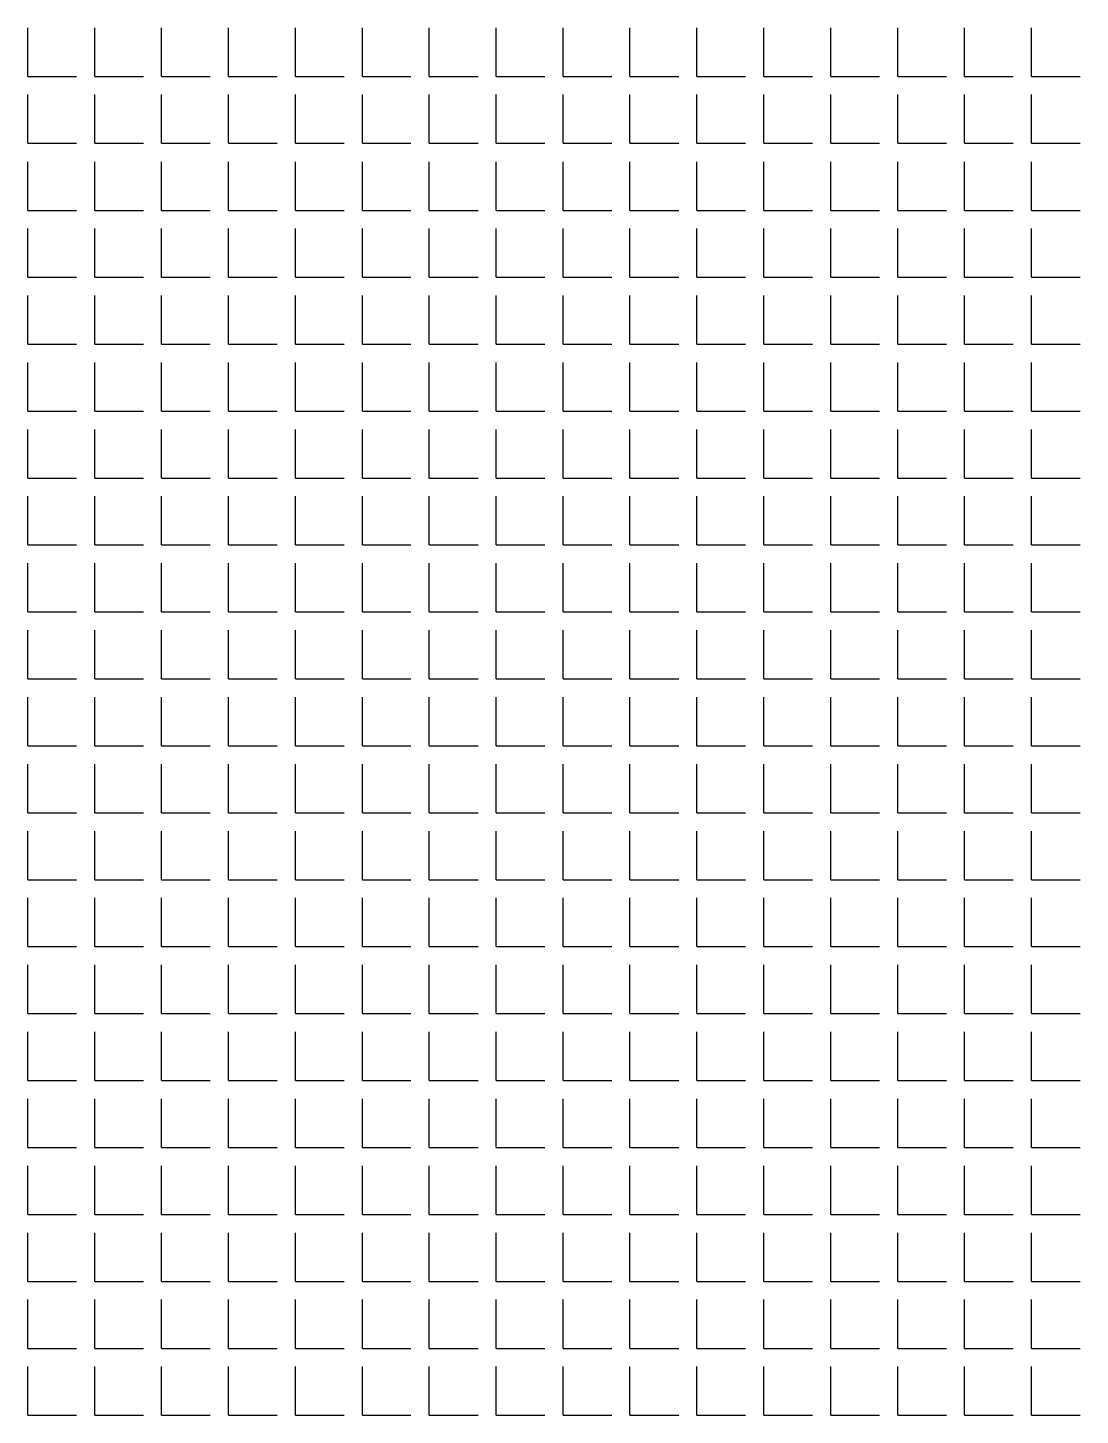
# Model space of a CAD drawing. Header units: millimetres. Extents: x -2063041 to -1932644, y 197605868 to 197643080.
# Drawn here: x -2047136.3 to -2047054.3, y 197626941 to 197627049 of the extents above; entities that cross this region are included whole.
import ezdxf

# ---------------------------------------------------------------- set-up
doc = ezdxf.new("R2010")
doc.units = ezdxf.units.MM
doc.layers.add('СКУД', color=7, linetype='Continuous')

msp = doc.modelspace()

# ---------------------------------------------------------------- linework, layer by layer
at = {"layer": 'СКУД', "color": 18, "true_color": 0x000000}
for p, q in [((-2047136.28, 197627045.24), (-2047136.28, 197627049.03)), ((-2047131.06, 197627045.24), (-2047131.06, 197627049.03)), ((-2047125.85, 197627045.24), (-2047125.85, 197627049.03)), ((-2047120.64, 197627045.24), (-2047120.64, 197627049.03)), ((-2047115.42, 197627045.24), (-2047115.42, 197627049.03)), ((-2047110.21, 197627045.24), (-2047110.21, 197627049.03)), ((-2047105, 197627045.24), (-2047105, 197627049.03)), ((-2047099.78, 197627045.24), (-2047099.78, 197627049.03)), ((-2047094.57, 197627045.24), (-2047094.57, 197627049.03)), ((-2047089.36, 197627045.24), (-2047089.36, 197627049.03)), ((-2047084.14, 197627045.24), (-2047084.14, 197627049.03)), ((-2047078.93, 197627045.24), (-2047078.93, 197627049.03)), ((-2047073.72, 197627045.24), (-2047073.72, 197627049.03)), ((-2047068.5, 197627045.24), (-2047068.5, 197627049.03)), ((-2047063.29, 197627045.24), (-2047063.29, 197627049.03)), ((-2047058.08, 197627045.24), (-2047058.08, 197627049.03)), ((-2047136.28, 197627045.24), (-2047132.48, 197627045.24)), ((-2047131.06, 197627045.24), (-2047127.27, 197627045.24)), ((-2047125.85, 197627045.24), (-2047122.06, 197627045.24)), ((-2047120.64, 197627045.24), (-2047116.84, 197627045.24)), ((-2047115.42, 197627045.24), (-2047111.63, 197627045.24)), ((-2047110.21, 197627045.24), (-2047106.42, 197627045.24)), ((-2047105, 197627045.24), (-2047101.2, 197627045.24)), ((-2047099.78, 197627045.24), (-2047095.99, 197627045.24)), ((-2047094.57, 197627045.24), (-2047090.78, 197627045.24)), ((-2047089.36, 197627045.24), (-2047085.56, 197627045.24)), ((-2047084.14, 197627045.24), (-2047080.35, 197627045.24)), ((-2047078.93, 197627045.24), (-2047075.14, 197627045.24)), ((-2047073.72, 197627045.24), (-2047069.92, 197627045.24)), ((-2047068.5, 197627045.24), (-2047064.71, 197627045.24)), ((-2047063.29, 197627045.24), (-2047059.5, 197627045.24)), ((-2047058.08, 197627045.24), (-2047054.28, 197627045.24)), ((-2047136.28, 197627040.03), (-2047136.28, 197627043.82)), ((-2047131.06, 197627040.03), (-2047131.06, 197627043.82)), ((-2047125.85, 197627040.03), (-2047125.85, 197627043.82)), ((-2047120.64, 197627040.03), (-2047120.64, 197627043.82)), ((-2047115.42, 197627040.03), (-2047115.42, 197627043.82)), ((-2047110.21, 197627040.03), (-2047110.21, 197627043.82)), ((-2047105, 197627040.03), (-2047105, 197627043.82)), ((-2047099.78, 197627040.03), (-2047099.78, 197627043.82)), ((-2047094.57, 197627040.03), (-2047094.57, 197627043.82)), ((-2047089.36, 197627040.03), (-2047089.36, 197627043.82)), ((-2047084.14, 197627040.03), (-2047084.14, 197627043.82)), ((-2047078.93, 197627040.03), (-2047078.93, 197627043.82)), ((-2047073.72, 197627040.03), (-2047073.72, 197627043.82)), ((-2047068.5, 197627040.03), (-2047068.5, 197627043.82)), ((-2047063.29, 197627040.03), (-2047063.29, 197627043.82)), ((-2047058.08, 197627040.03), (-2047058.08, 197627043.82)), ((-2047136.28, 197627040.03), (-2047132.48, 197627040.03)), ((-2047131.06, 197627040.03), (-2047127.27, 197627040.03)), ((-2047125.85, 197627040.03), (-2047122.06, 197627040.03)), ((-2047120.64, 197627040.03), (-2047116.84, 197627040.03)), ((-2047115.42, 197627040.03), (-2047111.63, 197627040.03)), ((-2047110.21, 197627040.03), (-2047106.42, 197627040.03)), ((-2047105, 197627040.03), (-2047101.2, 197627040.03)), ((-2047099.78, 197627040.03), (-2047095.99, 197627040.03)), ((-2047094.57, 197627040.03), (-2047090.78, 197627040.03)), ((-2047089.36, 197627040.03), (-2047085.56, 197627040.03)), ((-2047084.14, 197627040.03), (-2047080.35, 197627040.03)), ((-2047078.93, 197627040.03), (-2047075.14, 197627040.03)), ((-2047073.72, 197627040.03), (-2047069.92, 197627040.03)), ((-2047068.5, 197627040.03), (-2047064.71, 197627040.03)), ((-2047063.29, 197627040.03), (-2047059.5, 197627040.03)), ((-2047058.08, 197627040.03), (-2047054.28, 197627040.03)), ((-2047136.28, 197627034.81), (-2047136.28, 197627038.6)), ((-2047131.06, 197627034.81), (-2047131.06, 197627038.6)), ((-2047125.85, 197627034.81), (-2047125.85, 197627038.6)), ((-2047120.64, 197627034.81), (-2047120.64, 197627038.6)), ((-2047115.42, 197627034.81), (-2047115.42, 197627038.6)), ((-2047110.21, 197627034.81), (-2047110.21, 197627038.6)), ((-2047105, 197627034.81), (-2047105, 197627038.6)), ((-2047099.78, 197627034.81), (-2047099.78, 197627038.6)), ((-2047094.57, 197627034.81), (-2047094.57, 197627038.6)), ((-2047089.36, 197627034.81), (-2047089.36, 197627038.6)), ((-2047084.14, 197627034.81), (-2047084.14, 197627038.6)), ((-2047078.93, 197627034.81), (-2047078.93, 197627038.6)), ((-2047073.72, 197627034.81), (-2047073.72, 197627038.6)), ((-2047068.5, 197627034.81), (-2047068.5, 197627038.6)), ((-2047063.29, 197627034.81), (-2047063.29, 197627038.6)), ((-2047058.08, 197627034.81), (-2047058.08, 197627038.6)), ((-2047136.28, 197627034.81), (-2047132.48, 197627034.81)), ((-2047131.06, 197627034.81), (-2047127.27, 197627034.81)), ((-2047125.85, 197627034.81), (-2047122.06, 197627034.81)), ((-2047120.64, 197627034.81), (-2047116.84, 197627034.81)), ((-2047115.42, 197627034.81), (-2047111.63, 197627034.81)), ((-2047110.21, 197627034.81), (-2047106.42, 197627034.81)), ((-2047105, 197627034.81), (-2047101.2, 197627034.81)), ((-2047099.78, 197627034.81), (-2047095.99, 197627034.81)), ((-2047094.57, 197627034.81), (-2047090.78, 197627034.81)), ((-2047089.36, 197627034.81), (-2047085.56, 197627034.81)), ((-2047084.14, 197627034.81), (-2047080.35, 197627034.81)), ((-2047078.93, 197627034.81), (-2047075.14, 197627034.81)), ((-2047073.72, 197627034.81), (-2047069.92, 197627034.81)), ((-2047068.5, 197627034.81), (-2047064.71, 197627034.81)), ((-2047063.29, 197627034.81), (-2047059.5, 197627034.81)), ((-2047058.08, 197627034.81), (-2047054.28, 197627034.81)), ((-2047136.28, 197627029.6), (-2047136.28, 197627033.39)), ((-2047131.06, 197627029.6), (-2047131.06, 197627033.39)), ((-2047125.85, 197627029.6), (-2047125.85, 197627033.39)), ((-2047120.64, 197627029.6), (-2047120.64, 197627033.39)), ((-2047115.42, 197627029.6), (-2047115.42, 197627033.39)), ((-2047110.21, 197627029.6), (-2047110.21, 197627033.39)), ((-2047105, 197627029.6), (-2047105, 197627033.39)), ((-2047099.78, 197627029.6), (-2047099.78, 197627033.39)), ((-2047094.57, 197627029.6), (-2047094.57, 197627033.39)), ((-2047089.36, 197627029.6), (-2047089.36, 197627033.39)), ((-2047084.14, 197627029.6), (-2047084.14, 197627033.39)), ((-2047078.93, 197627029.6), (-2047078.93, 197627033.39)), ((-2047073.72, 197627029.6), (-2047073.72, 197627033.39)), ((-2047068.5, 197627029.6), (-2047068.5, 197627033.39)), ((-2047063.29, 197627029.6), (-2047063.29, 197627033.39)), ((-2047058.08, 197627029.6), (-2047058.08, 197627033.39)), ((-2047136.28, 197627029.6), (-2047132.48, 197627029.6)), ((-2047131.06, 197627029.6), (-2047127.27, 197627029.6)), ((-2047125.85, 197627029.6), (-2047122.06, 197627029.6)), ((-2047120.64, 197627029.6), (-2047116.84, 197627029.6)), ((-2047115.42, 197627029.6), (-2047111.63, 197627029.6)), ((-2047110.21, 197627029.6), (-2047106.42, 197627029.6)), ((-2047105, 197627029.6), (-2047101.2, 197627029.6)), ((-2047099.78, 197627029.6), (-2047095.99, 197627029.6)), ((-2047094.57, 197627029.6), (-2047090.78, 197627029.6)), ((-2047089.36, 197627029.6), (-2047085.56, 197627029.6)), ((-2047084.14, 197627029.6), (-2047080.35, 197627029.6)), ((-2047078.93, 197627029.6), (-2047075.14, 197627029.6)), ((-2047073.72, 197627029.6), (-2047069.92, 197627029.6)), ((-2047068.5, 197627029.6), (-2047064.71, 197627029.6)), ((-2047063.29, 197627029.6), (-2047059.5, 197627029.6)), ((-2047058.08, 197627029.6), (-2047054.28, 197627029.6)), ((-2047136.28, 197627024.39), (-2047136.28, 197627028.18)), ((-2047131.06, 197627024.39), (-2047131.06, 197627028.18)), ((-2047125.85, 197627024.39), (-2047125.85, 197627028.18)), ((-2047120.64, 197627024.39), (-2047120.64, 197627028.18)), ((-2047115.42, 197627024.39), (-2047115.42, 197627028.18)), ((-2047110.21, 197627024.39), (-2047110.21, 197627028.18)), ((-2047105, 197627024.39), (-2047105, 197627028.18)), ((-2047099.78, 197627024.39), (-2047099.78, 197627028.18)), ((-2047094.57, 197627024.39), (-2047094.57, 197627028.18)), ((-2047089.36, 197627024.39), (-2047089.36, 197627028.18)), ((-2047084.14, 197627024.39), (-2047084.14, 197627028.18)), ((-2047078.93, 197627024.39), (-2047078.93, 197627028.18)), ((-2047073.72, 197627024.39), (-2047073.72, 197627028.18)), ((-2047068.5, 197627024.39), (-2047068.5, 197627028.18)), ((-2047063.29, 197627024.39), (-2047063.29, 197627028.18)), ((-2047058.08, 197627024.39), (-2047058.08, 197627028.18)), ((-2047136.28, 197627024.39), (-2047132.48, 197627024.39)), ((-2047131.06, 197627024.39), (-2047127.27, 197627024.39)), ((-2047125.85, 197627024.39), (-2047122.06, 197627024.39)), ((-2047120.64, 197627024.39), (-2047116.84, 197627024.39)), ((-2047115.42, 197627024.39), (-2047111.63, 197627024.39)), ((-2047110.21, 197627024.39), (-2047106.42, 197627024.39)), ((-2047105, 197627024.39), (-2047101.2, 197627024.39)), ((-2047099.78, 197627024.39), (-2047095.99, 197627024.39)), ((-2047094.57, 197627024.39), (-2047090.78, 197627024.39)), ((-2047089.36, 197627024.39), (-2047085.56, 197627024.39)), ((-2047084.14, 197627024.39), (-2047080.35, 197627024.39)), ((-2047078.93, 197627024.39), (-2047075.14, 197627024.39)), ((-2047073.72, 197627024.39), (-2047069.92, 197627024.39)), ((-2047068.5, 197627024.39), (-2047064.71, 197627024.39)), ((-2047063.29, 197627024.39), (-2047059.5, 197627024.39)), ((-2047058.08, 197627024.39), (-2047054.28, 197627024.39)), ((-2047136.28, 197627019.17), (-2047136.28, 197627022.96)), ((-2047131.06, 197627019.17), (-2047131.06, 197627022.96)), ((-2047125.85, 197627019.17), (-2047125.85, 197627022.96)), ((-2047120.64, 197627019.17), (-2047120.64, 197627022.96)), ((-2047115.42, 197627019.17), (-2047115.42, 197627022.96)), ((-2047110.21, 197627019.17), (-2047110.21, 197627022.96)), ((-2047105, 197627019.17), (-2047105, 197627022.96)), ((-2047099.78, 197627019.17), (-2047099.78, 197627022.96)), ((-2047094.57, 197627019.17), (-2047094.57, 197627022.96)), ((-2047089.36, 197627019.17), (-2047089.36, 197627022.96)), ((-2047084.14, 197627019.17), (-2047084.14, 197627022.96)), ((-2047078.93, 197627019.17), (-2047078.93, 197627022.96)), ((-2047073.72, 197627019.17), (-2047073.72, 197627022.96)), ((-2047068.5, 197627019.17), (-2047068.5, 197627022.96)), ((-2047063.29, 197627019.17), (-2047063.29, 197627022.96)), ((-2047058.08, 197627019.17), (-2047058.08, 197627022.96)), ((-2047136.28, 197627019.17), (-2047132.48, 197627019.17)), ((-2047131.06, 197627019.17), (-2047127.27, 197627019.17)), ((-2047125.85, 197627019.17), (-2047122.06, 197627019.17)), ((-2047120.64, 197627019.17), (-2047116.84, 197627019.17)), ((-2047115.42, 197627019.17), (-2047111.63, 197627019.17)), ((-2047110.21, 197627019.17), (-2047106.42, 197627019.17)), ((-2047105, 197627019.17), (-2047101.2, 197627019.17)), ((-2047099.78, 197627019.17), (-2047095.99, 197627019.17)), ((-2047094.57, 197627019.17), (-2047090.78, 197627019.17)), ((-2047089.36, 197627019.17), (-2047085.56, 197627019.17)), ((-2047084.14, 197627019.17), (-2047080.35, 197627019.17)), ((-2047078.93, 197627019.17), (-2047075.14, 197627019.17)), ((-2047073.72, 197627019.17), (-2047069.92, 197627019.17)), ((-2047068.5, 197627019.17), (-2047064.71, 197627019.17)), ((-2047063.29, 197627019.17), (-2047059.5, 197627019.17)), ((-2047058.08, 197627019.17), (-2047054.28, 197627019.17)), ((-2047136.28, 197627013.96), (-2047136.28, 197627017.75)), ((-2047131.06, 197627013.96), (-2047131.06, 197627017.75)), ((-2047125.85, 197627013.96), (-2047125.85, 197627017.75)), ((-2047120.64, 197627013.96), (-2047120.64, 197627017.75)), ((-2047115.42, 197627013.96), (-2047115.42, 197627017.75)), ((-2047110.21, 197627013.96), (-2047110.21, 197627017.75)), ((-2047105, 197627013.96), (-2047105, 197627017.75)), ((-2047099.78, 197627013.96), (-2047099.78, 197627017.75)), ((-2047094.57, 197627013.96), (-2047094.57, 197627017.75)), ((-2047089.36, 197627013.96), (-2047089.36, 197627017.75)), ((-2047084.14, 197627013.96), (-2047084.14, 197627017.75)), ((-2047078.93, 197627013.96), (-2047078.93, 197627017.75)), ((-2047073.72, 197627013.96), (-2047073.72, 197627017.75)), ((-2047068.5, 197627013.96), (-2047068.5, 197627017.75)), ((-2047063.29, 197627013.96), (-2047063.29, 197627017.75)), ((-2047058.08, 197627013.96), (-2047058.08, 197627017.75)), ((-2047136.28, 197627013.96), (-2047132.48, 197627013.96)), ((-2047131.06, 197627013.96), (-2047127.27, 197627013.96)), ((-2047125.85, 197627013.96), (-2047122.06, 197627013.96)), ((-2047120.64, 197627013.96), (-2047116.84, 197627013.96)), ((-2047115.42, 197627013.96), (-2047111.63, 197627013.96)), ((-2047110.21, 197627013.96), (-2047106.42, 197627013.96)), ((-2047105, 197627013.96), (-2047101.2, 197627013.96)), ((-2047099.78, 197627013.96), (-2047095.99, 197627013.96)), ((-2047094.57, 197627013.96), (-2047090.78, 197627013.96)), ((-2047089.36, 197627013.96), (-2047085.56, 197627013.96)), ((-2047084.14, 197627013.96), (-2047080.35, 197627013.96)), ((-2047078.93, 197627013.96), (-2047075.14, 197627013.96)), ((-2047073.72, 197627013.96), (-2047069.92, 197627013.96)), ((-2047068.5, 197627013.96), (-2047064.71, 197627013.96)), ((-2047063.29, 197627013.96), (-2047059.5, 197627013.96)), ((-2047058.08, 197627013.96), (-2047054.28, 197627013.96)), ((-2047136.28, 197627008.75), (-2047136.28, 197627012.54)), ((-2047131.06, 197627008.75), (-2047131.06, 197627012.54)), ((-2047125.85, 197627008.75), (-2047125.85, 197627012.54)), ((-2047120.64, 197627008.75), (-2047120.64, 197627012.54)), ((-2047115.42, 197627008.75), (-2047115.42, 197627012.54)), ((-2047110.21, 197627008.75), (-2047110.21, 197627012.54)), ((-2047105, 197627008.75), (-2047105, 197627012.54)), ((-2047099.78, 197627008.75), (-2047099.78, 197627012.54)), ((-2047094.57, 197627008.75), (-2047094.57, 197627012.54)), ((-2047089.36, 197627008.75), (-2047089.36, 197627012.54)), ((-2047084.14, 197627008.75), (-2047084.14, 197627012.54)), ((-2047078.93, 197627008.75), (-2047078.93, 197627012.54)), ((-2047073.72, 197627008.75), (-2047073.72, 197627012.54)), ((-2047068.5, 197627008.75), (-2047068.5, 197627012.54)), ((-2047063.29, 197627008.75), (-2047063.29, 197627012.54)), ((-2047058.08, 197627008.75), (-2047058.08, 197627012.54)), ((-2047136.28, 197627008.75), (-2047132.48, 197627008.75)), ((-2047131.06, 197627008.75), (-2047127.27, 197627008.75)), ((-2047125.85, 197627008.75), (-2047122.06, 197627008.75)), ((-2047120.64, 197627008.75), (-2047116.84, 197627008.75)), ((-2047115.42, 197627008.75), (-2047111.63, 197627008.75)), ((-2047110.21, 197627008.75), (-2047106.42, 197627008.75)), ((-2047105, 197627008.75), (-2047101.2, 197627008.75)), ((-2047099.78, 197627008.75), (-2047095.99, 197627008.75)), ((-2047094.57, 197627008.75), (-2047090.78, 197627008.75)), ((-2047089.36, 197627008.75), (-2047085.56, 197627008.75)), ((-2047084.14, 197627008.75), (-2047080.35, 197627008.75)), ((-2047078.93, 197627008.75), (-2047075.14, 197627008.75)), ((-2047073.72, 197627008.75), (-2047069.92, 197627008.75)), ((-2047068.5, 197627008.75), (-2047064.71, 197627008.75)), ((-2047063.29, 197627008.75), (-2047059.5, 197627008.75)), ((-2047058.08, 197627008.75), (-2047054.28, 197627008.75)), ((-2047136.28, 197627003.53), (-2047136.28, 197627007.32)), ((-2047131.06, 197627003.53), (-2047131.06, 197627007.32)), ((-2047125.85, 197627003.53), (-2047125.85, 197627007.32)), ((-2047120.64, 197627003.53), (-2047120.64, 197627007.32)), ((-2047115.42, 197627003.53), (-2047115.42, 197627007.32)), ((-2047110.21, 197627003.53), (-2047110.21, 197627007.32)), ((-2047105, 197627003.53), (-2047105, 197627007.32)), ((-2047099.78, 197627003.53), (-2047099.78, 197627007.32)), ((-2047094.57, 197627003.53), (-2047094.57, 197627007.32)), ((-2047089.36, 197627003.53), (-2047089.36, 197627007.32)), ((-2047084.14, 197627003.53), (-2047084.14, 197627007.32)), ((-2047078.93, 197627003.53), (-2047078.93, 197627007.32)), ((-2047073.72, 197627003.53), (-2047073.72, 197627007.32)), ((-2047068.5, 197627003.53), (-2047068.5, 197627007.32)), ((-2047063.29, 197627003.53), (-2047063.29, 197627007.32)), ((-2047058.08, 197627003.53), (-2047058.08, 197627007.32)), ((-2047136.28, 197627003.53), (-2047132.48, 197627003.53)), ((-2047131.06, 197627003.53), (-2047127.27, 197627003.53)), ((-2047125.85, 197627003.53), (-2047122.06, 197627003.53)), ((-2047120.64, 197627003.53), (-2047116.84, 197627003.53)), ((-2047115.42, 197627003.53), (-2047111.63, 197627003.53)), ((-2047110.21, 197627003.53), (-2047106.42, 197627003.53)), ((-2047105, 197627003.53), (-2047101.2, 197627003.53)), ((-2047099.78, 197627003.53), (-2047095.99, 197627003.53)), ((-2047094.57, 197627003.53), (-2047090.78, 197627003.53)), ((-2047089.36, 197627003.53), (-2047085.56, 197627003.53)), ((-2047084.14, 197627003.53), (-2047080.35, 197627003.53)), ((-2047078.93, 197627003.53), (-2047075.14, 197627003.53)), ((-2047073.72, 197627003.53), (-2047069.92, 197627003.53)), ((-2047068.5, 197627003.53), (-2047064.71, 197627003.53)), ((-2047063.29, 197627003.53), (-2047059.5, 197627003.53)), ((-2047058.08, 197627003.53), (-2047054.28, 197627003.53)), ((-2047136.28, 197626998.32), (-2047136.28, 197627002.11)), ((-2047131.06, 197626998.32), (-2047131.06, 197627002.11)), ((-2047125.85, 197626998.32), (-2047125.85, 197627002.11)), ((-2047120.64, 197626998.32), (-2047120.64, 197627002.11)), ((-2047115.42, 197626998.32), (-2047115.42, 197627002.11)), ((-2047110.21, 197626998.32), (-2047110.21, 197627002.11)), ((-2047105, 197626998.32), (-2047105, 197627002.11)), ((-2047099.78, 197626998.32), (-2047099.78, 197627002.11)), ((-2047094.57, 197626998.32), (-2047094.57, 197627002.11)), ((-2047089.36, 197626998.32), (-2047089.36, 197627002.11)), ((-2047084.14, 197626998.32), (-2047084.14, 197627002.11)), ((-2047078.93, 197626998.32), (-2047078.93, 197627002.11)), ((-2047073.72, 197626998.32), (-2047073.72, 197627002.11)), ((-2047068.5, 197626998.32), (-2047068.5, 197627002.11)), ((-2047063.29, 197626998.32), (-2047063.29, 197627002.11)), ((-2047058.08, 197626998.32), (-2047058.08, 197627002.11)), ((-2047136.28, 197626998.32), (-2047132.48, 197626998.32)), ((-2047131.06, 197626998.32), (-2047127.27, 197626998.32)), ((-2047125.85, 197626998.32), (-2047122.06, 197626998.32)), ((-2047120.64, 197626998.32), (-2047116.84, 197626998.32)), ((-2047115.42, 197626998.32), (-2047111.63, 197626998.32)), ((-2047110.21, 197626998.32), (-2047106.42, 197626998.32)), ((-2047105, 197626998.32), (-2047101.2, 197626998.32)), ((-2047099.78, 197626998.32), (-2047095.99, 197626998.32)), ((-2047094.57, 197626998.32), (-2047090.78, 197626998.32)), ((-2047089.36, 197626998.32), (-2047085.56, 197626998.32)), ((-2047084.14, 197626998.32), (-2047080.35, 197626998.32)), ((-2047078.93, 197626998.32), (-2047075.14, 197626998.32)), ((-2047073.72, 197626998.32), (-2047069.92, 197626998.32)), ((-2047068.5, 197626998.32), (-2047064.71, 197626998.32)), ((-2047063.29, 197626998.32), (-2047059.5, 197626998.32)), ((-2047058.08, 197626998.32), (-2047054.28, 197626998.32)), ((-2047136.28, 197626993.11), (-2047136.28, 197626996.9)), ((-2047131.06, 197626993.11), (-2047131.06, 197626996.9)), ((-2047125.85, 197626993.11), (-2047125.85, 197626996.9)), ((-2047120.64, 197626993.11), (-2047120.64, 197626996.9)), ((-2047115.42, 197626993.11), (-2047115.42, 197626996.9)), ((-2047110.21, 197626993.11), (-2047110.21, 197626996.9)), ((-2047105, 197626993.11), (-2047105, 197626996.9)), ((-2047099.78, 197626993.11), (-2047099.78, 197626996.9)), ((-2047094.57, 197626993.11), (-2047094.57, 197626996.9)), ((-2047089.36, 197626993.11), (-2047089.36, 197626996.9)), ((-2047084.14, 197626993.11), (-2047084.14, 197626996.9)), ((-2047078.93, 197626993.11), (-2047078.93, 197626996.9)), ((-2047073.72, 197626993.11), (-2047073.72, 197626996.9)), ((-2047068.5, 197626993.11), (-2047068.5, 197626996.9)), ((-2047063.29, 197626993.11), (-2047063.29, 197626996.9)), ((-2047058.08, 197626993.11), (-2047058.08, 197626996.9)), ((-2047136.28, 197626993.11), (-2047132.48, 197626993.11)), ((-2047131.06, 197626993.11), (-2047127.27, 197626993.11)), ((-2047125.85, 197626993.11), (-2047122.06, 197626993.11)), ((-2047120.64, 197626993.11), (-2047116.84, 197626993.11)), ((-2047115.42, 197626993.11), (-2047111.63, 197626993.11)), ((-2047110.21, 197626993.11), (-2047106.42, 197626993.11)), ((-2047105, 197626993.11), (-2047101.2, 197626993.11)), ((-2047099.78, 197626993.11), (-2047095.99, 197626993.11)), ((-2047094.57, 197626993.11), (-2047090.78, 197626993.11)), ((-2047089.36, 197626993.11), (-2047085.56, 197626993.11)), ((-2047084.14, 197626993.11), (-2047080.35, 197626993.11)), ((-2047078.93, 197626993.11), (-2047075.14, 197626993.11)), ((-2047073.72, 197626993.11), (-2047069.92, 197626993.11)), ((-2047068.5, 197626993.11), (-2047064.71, 197626993.11)), ((-2047063.29, 197626993.11), (-2047059.5, 197626993.11)), ((-2047058.08, 197626993.11), (-2047054.28, 197626993.11)), ((-2047136.28, 197626987.89), (-2047136.28, 197626991.68)), ((-2047131.06, 197626987.89), (-2047131.06, 197626991.68)), ((-2047125.85, 197626987.89), (-2047125.85, 197626991.68)), ((-2047120.64, 197626987.89), (-2047120.64, 197626991.68)), ((-2047115.42, 197626987.89), (-2047115.42, 197626991.68)), ((-2047110.21, 197626987.89), (-2047110.21, 197626991.68)), ((-2047105, 197626987.89), (-2047105, 197626991.68)), ((-2047099.78, 197626987.89), (-2047099.78, 197626991.68)), ((-2047094.57, 197626987.89), (-2047094.57, 197626991.68)), ((-2047089.36, 197626987.89), (-2047089.36, 197626991.68)), ((-2047084.14, 197626987.89), (-2047084.14, 197626991.68)), ((-2047078.93, 197626987.89), (-2047078.93, 197626991.68)), ((-2047073.72, 197626987.89), (-2047073.72, 197626991.68)), ((-2047068.5, 197626987.89), (-2047068.5, 197626991.68)), ((-2047063.29, 197626987.89), (-2047063.29, 197626991.68)), ((-2047058.08, 197626987.89), (-2047058.08, 197626991.68)), ((-2047136.28, 197626987.89), (-2047132.48, 197626987.89)), ((-2047131.06, 197626987.89), (-2047127.27, 197626987.89)), ((-2047125.85, 197626987.89), (-2047122.06, 197626987.89)), ((-2047120.64, 197626987.89), (-2047116.84, 197626987.89)), ((-2047115.42, 197626987.89), (-2047111.63, 197626987.89)), ((-2047110.21, 197626987.89), (-2047106.42, 197626987.89)), ((-2047105, 197626987.89), (-2047101.2, 197626987.89)), ((-2047099.78, 197626987.89), (-2047095.99, 197626987.89)), ((-2047094.57, 197626987.89), (-2047090.78, 197626987.89)), ((-2047089.36, 197626987.89), (-2047085.56, 197626987.89)), ((-2047084.14, 197626987.89), (-2047080.35, 197626987.89)), ((-2047078.93, 197626987.89), (-2047075.14, 197626987.89)), ((-2047073.72, 197626987.89), (-2047069.92, 197626987.89)), ((-2047068.5, 197626987.89), (-2047064.71, 197626987.89)), ((-2047063.29, 197626987.89), (-2047059.5, 197626987.89)), ((-2047058.08, 197626987.89), (-2047054.28, 197626987.89)), ((-2047136.28, 197626982.68), (-2047136.28, 197626986.47)), ((-2047131.06, 197626982.68), (-2047131.06, 197626986.47)), ((-2047125.85, 197626982.68), (-2047125.85, 197626986.47)), ((-2047120.64, 197626982.68), (-2047120.64, 197626986.47)), ((-2047115.42, 197626982.68), (-2047115.42, 197626986.47)), ((-2047110.21, 197626982.68), (-2047110.21, 197626986.47)), ((-2047105, 197626982.68), (-2047105, 197626986.47)), ((-2047099.78, 197626982.68), (-2047099.78, 197626986.47)), ((-2047094.57, 197626982.68), (-2047094.57, 197626986.47)), ((-2047089.36, 197626982.68), (-2047089.36, 197626986.47)), ((-2047084.14, 197626982.68), (-2047084.14, 197626986.47)), ((-2047078.93, 197626982.68), (-2047078.93, 197626986.47)), ((-2047073.72, 197626982.68), (-2047073.72, 197626986.47)), ((-2047068.5, 197626982.68), (-2047068.5, 197626986.47)), ((-2047063.29, 197626982.68), (-2047063.29, 197626986.47)), ((-2047058.08, 197626982.68), (-2047058.08, 197626986.47)), ((-2047136.28, 197626982.68), (-2047132.48, 197626982.68)), ((-2047131.06, 197626982.68), (-2047127.27, 197626982.68)), ((-2047125.85, 197626982.68), (-2047122.06, 197626982.68)), ((-2047120.64, 197626982.68), (-2047116.84, 197626982.68)), ((-2047115.42, 197626982.68), (-2047111.63, 197626982.68)), ((-2047110.21, 197626982.68), (-2047106.42, 197626982.68)), ((-2047105, 197626982.68), (-2047101.2, 197626982.68)), ((-2047099.78, 197626982.68), (-2047095.99, 197626982.68)), ((-2047094.57, 197626982.68), (-2047090.78, 197626982.68)), ((-2047089.36, 197626982.68), (-2047085.56, 197626982.68)), ((-2047084.14, 197626982.68), (-2047080.35, 197626982.68)), ((-2047078.93, 197626982.68), (-2047075.14, 197626982.68)), ((-2047073.72, 197626982.68), (-2047069.92, 197626982.68)), ((-2047068.5, 197626982.68), (-2047064.71, 197626982.68)), ((-2047063.29, 197626982.68), (-2047059.5, 197626982.68)), ((-2047058.08, 197626982.68), (-2047054.28, 197626982.68)), ((-2047136.28, 197626977.47), (-2047136.28, 197626981.26)), ((-2047131.06, 197626977.47), (-2047131.06, 197626981.26)), ((-2047125.85, 197626977.47), (-2047125.85, 197626981.26)), ((-2047120.64, 197626977.47), (-2047120.64, 197626981.26)), ((-2047115.42, 197626977.47), (-2047115.42, 197626981.26)), ((-2047110.21, 197626977.47), (-2047110.21, 197626981.26)), ((-2047105, 197626977.47), (-2047105, 197626981.26)), ((-2047099.78, 197626977.47), (-2047099.78, 197626981.26)), ((-2047094.57, 197626977.47), (-2047094.57, 197626981.26)), ((-2047089.36, 197626977.47), (-2047089.36, 197626981.26)), ((-2047084.14, 197626977.47), (-2047084.14, 197626981.26)), ((-2047078.93, 197626977.47), (-2047078.93, 197626981.26)), ((-2047073.72, 197626977.47), (-2047073.72, 197626981.26)), ((-2047068.5, 197626977.47), (-2047068.5, 197626981.26)), ((-2047063.29, 197626977.47), (-2047063.29, 197626981.26)), ((-2047058.08, 197626977.47), (-2047058.08, 197626981.26)), ((-2047136.28, 197626977.47), (-2047132.48, 197626977.47)), ((-2047131.06, 197626977.47), (-2047127.27, 197626977.47)), ((-2047125.85, 197626977.47), (-2047122.06, 197626977.47)), ((-2047120.64, 197626977.47), (-2047116.84, 197626977.47)), ((-2047115.42, 197626977.47), (-2047111.63, 197626977.47)), ((-2047110.21, 197626977.47), (-2047106.42, 197626977.47)), ((-2047105, 197626977.47), (-2047101.2, 197626977.47)), ((-2047099.78, 197626977.47), (-2047095.99, 197626977.47)), ((-2047094.57, 197626977.47), (-2047090.78, 197626977.47)), ((-2047089.36, 197626977.47), (-2047085.56, 197626977.47)), ((-2047084.14, 197626977.47), (-2047080.35, 197626977.47)), ((-2047078.93, 197626977.47), (-2047075.14, 197626977.47)), ((-2047073.72, 197626977.47), (-2047069.92, 197626977.47)), ((-2047068.5, 197626977.47), (-2047064.71, 197626977.47)), ((-2047063.29, 197626977.47), (-2047059.5, 197626977.47)), ((-2047058.08, 197626977.47), (-2047054.28, 197626977.47)), ((-2047136.28, 197626972.25), (-2047136.28, 197626976.04)), ((-2047131.06, 197626972.25), (-2047131.06, 197626976.04)), ((-2047125.85, 197626972.25), (-2047125.85, 197626976.04)), ((-2047120.64, 197626972.25), (-2047120.64, 197626976.04)), ((-2047115.42, 197626972.25), (-2047115.42, 197626976.04)), ((-2047110.21, 197626972.25), (-2047110.21, 197626976.04)), ((-2047105, 197626972.25), (-2047105, 197626976.04)), ((-2047099.78, 197626972.25), (-2047099.78, 197626976.04)), ((-2047094.57, 197626972.25), (-2047094.57, 197626976.04)), ((-2047089.36, 197626972.25), (-2047089.36, 197626976.04)), ((-2047084.14, 197626972.25), (-2047084.14, 197626976.04)), ((-2047078.93, 197626972.25), (-2047078.93, 197626976.04)), ((-2047073.72, 197626972.25), (-2047073.72, 197626976.04)), ((-2047068.5, 197626972.25), (-2047068.5, 197626976.04)), ((-2047063.29, 197626972.25), (-2047063.29, 197626976.04)), ((-2047058.08, 197626972.25), (-2047058.08, 197626976.04)), ((-2047136.28, 197626972.25), (-2047132.48, 197626972.25)), ((-2047131.06, 197626972.25), (-2047127.27, 197626972.25)), ((-2047125.85, 197626972.25), (-2047122.06, 197626972.25)), ((-2047120.64, 197626972.25), (-2047116.84, 197626972.25)), ((-2047115.42, 197626972.25), (-2047111.63, 197626972.25)), ((-2047110.21, 197626972.25), (-2047106.42, 197626972.25)), ((-2047105, 197626972.25), (-2047101.2, 197626972.25)), ((-2047099.78, 197626972.25), (-2047095.99, 197626972.25)), ((-2047094.57, 197626972.25), (-2047090.78, 197626972.25)), ((-2047089.36, 197626972.25), (-2047085.56, 197626972.25)), ((-2047084.14, 197626972.25), (-2047080.35, 197626972.25)), ((-2047078.93, 197626972.25), (-2047075.14, 197626972.25)), ((-2047073.72, 197626972.25), (-2047069.92, 197626972.25)), ((-2047068.5, 197626972.25), (-2047064.71, 197626972.25)), ((-2047063.29, 197626972.25), (-2047059.5, 197626972.25)), ((-2047058.08, 197626972.25), (-2047054.28, 197626972.25)), ((-2047136.28, 197626967.04), (-2047136.28, 197626970.83)), ((-2047131.06, 197626967.04), (-2047131.06, 197626970.83)), ((-2047125.85, 197626967.04), (-2047125.85, 197626970.83)), ((-2047120.64, 197626967.04), (-2047120.64, 197626970.83)), ((-2047115.42, 197626967.04), (-2047115.42, 197626970.83)), ((-2047110.21, 197626967.04), (-2047110.21, 197626970.83)), ((-2047105, 197626967.04), (-2047105, 197626970.83)), ((-2047099.78, 197626967.04), (-2047099.78, 197626970.83)), ((-2047094.57, 197626967.04), (-2047094.57, 197626970.83)), ((-2047089.36, 197626967.04), (-2047089.36, 197626970.83)), ((-2047084.14, 197626967.04), (-2047084.14, 197626970.83)), ((-2047078.93, 197626967.04), (-2047078.93, 197626970.83)), ((-2047073.72, 197626967.04), (-2047073.72, 197626970.83)), ((-2047068.5, 197626967.04), (-2047068.5, 197626970.83)), ((-2047063.29, 197626967.04), (-2047063.29, 197626970.83)), ((-2047058.08, 197626967.04), (-2047058.08, 197626970.83)), ((-2047136.28, 197626967.04), (-2047132.48, 197626967.04)), ((-2047131.06, 197626967.04), (-2047127.27, 197626967.04)), ((-2047125.85, 197626967.04), (-2047122.06, 197626967.04)), ((-2047120.64, 197626967.04), (-2047116.84, 197626967.04)), ((-2047115.42, 197626967.04), (-2047111.63, 197626967.04)), ((-2047110.21, 197626967.04), (-2047106.42, 197626967.04)), ((-2047105, 197626967.04), (-2047101.2, 197626967.04)), ((-2047099.78, 197626967.04), (-2047095.99, 197626967.04)), ((-2047094.57, 197626967.04), (-2047090.78, 197626967.04)), ((-2047089.36, 197626967.04), (-2047085.56, 197626967.04)), ((-2047084.14, 197626967.04), (-2047080.35, 197626967.04)), ((-2047078.93, 197626967.04), (-2047075.14, 197626967.04)), ((-2047073.72, 197626967.04), (-2047069.92, 197626967.04)), ((-2047068.5, 197626967.04), (-2047064.71, 197626967.04)), ((-2047063.29, 197626967.04), (-2047059.5, 197626967.04)), ((-2047058.08, 197626967.04), (-2047054.28, 197626967.04)), ((-2047136.28, 197626961.83), (-2047136.28, 197626965.62)), ((-2047131.06, 197626961.83), (-2047131.06, 197626965.62)), ((-2047125.85, 197626961.83), (-2047125.85, 197626965.62)), ((-2047120.64, 197626961.83), (-2047120.64, 197626965.62)), ((-2047115.42, 197626961.83), (-2047115.42, 197626965.62)), ((-2047110.21, 197626961.83), (-2047110.21, 197626965.62)), ((-2047105, 197626961.83), (-2047105, 197626965.62)), ((-2047099.78, 197626961.83), (-2047099.78, 197626965.62)), ((-2047094.57, 197626961.83), (-2047094.57, 197626965.62)), ((-2047089.36, 197626961.83), (-2047089.36, 197626965.62)), ((-2047084.14, 197626961.83), (-2047084.14, 197626965.62)), ((-2047078.93, 197626961.83), (-2047078.93, 197626965.62)), ((-2047073.72, 197626961.83), (-2047073.72, 197626965.62)), ((-2047068.5, 197626961.83), (-2047068.5, 197626965.62)), ((-2047063.29, 197626961.83), (-2047063.29, 197626965.62)), ((-2047058.08, 197626961.83), (-2047058.08, 197626965.62)), ((-2047136.28, 197626961.83), (-2047132.48, 197626961.83)), ((-2047131.06, 197626961.83), (-2047127.27, 197626961.83)), ((-2047125.85, 197626961.83), (-2047122.06, 197626961.83)), ((-2047120.64, 197626961.83), (-2047116.84, 197626961.83)), ((-2047115.42, 197626961.83), (-2047111.63, 197626961.83)), ((-2047110.21, 197626961.83), (-2047106.42, 197626961.83)), ((-2047105, 197626961.83), (-2047101.2, 197626961.83)), ((-2047099.78, 197626961.83), (-2047095.99, 197626961.83)), ((-2047094.57, 197626961.83), (-2047090.78, 197626961.83)), ((-2047089.36, 197626961.83), (-2047085.56, 197626961.83)), ((-2047084.14, 197626961.83), (-2047080.35, 197626961.83)), ((-2047078.93, 197626961.83), (-2047075.14, 197626961.83)), ((-2047073.72, 197626961.83), (-2047069.92, 197626961.83)), ((-2047068.5, 197626961.83), (-2047064.71, 197626961.83)), ((-2047063.29, 197626961.83), (-2047059.5, 197626961.83)), ((-2047058.08, 197626961.83), (-2047054.28, 197626961.83)), ((-2047136.28, 197626956.61), (-2047136.28, 197626960.4)), ((-2047131.06, 197626956.61), (-2047131.06, 197626960.4)), ((-2047125.85, 197626956.61), (-2047125.85, 197626960.4)), ((-2047120.64, 197626956.61), (-2047120.64, 197626960.4)), ((-2047115.42, 197626956.61), (-2047115.42, 197626960.4)), ((-2047110.21, 197626956.61), (-2047110.21, 197626960.4)), ((-2047105, 197626956.61), (-2047105, 197626960.4)), ((-2047099.78, 197626956.61), (-2047099.78, 197626960.4)), ((-2047094.57, 197626956.61), (-2047094.57, 197626960.4)), ((-2047089.36, 197626956.61), (-2047089.36, 197626960.4)), ((-2047084.14, 197626956.61), (-2047084.14, 197626960.4)), ((-2047078.93, 197626956.61), (-2047078.93, 197626960.4)), ((-2047073.72, 197626956.61), (-2047073.72, 197626960.4)), ((-2047068.5, 197626956.61), (-2047068.5, 197626960.4)), ((-2047063.29, 197626956.61), (-2047063.29, 197626960.4)), ((-2047058.08, 197626956.61), (-2047058.08, 197626960.4)), ((-2047136.28, 197626956.61), (-2047132.48, 197626956.61)), ((-2047131.06, 197626956.61), (-2047127.27, 197626956.61)), ((-2047125.85, 197626956.61), (-2047122.06, 197626956.61)), ((-2047120.64, 197626956.61), (-2047116.84, 197626956.61)), ((-2047115.42, 197626956.61), (-2047111.63, 197626956.61)), ((-2047110.21, 197626956.61), (-2047106.42, 197626956.61)), ((-2047105, 197626956.61), (-2047101.2, 197626956.61)), ((-2047099.78, 197626956.61), (-2047095.99, 197626956.61)), ((-2047094.57, 197626956.61), (-2047090.78, 197626956.61)), ((-2047089.36, 197626956.61), (-2047085.56, 197626956.61)), ((-2047084.14, 197626956.61), (-2047080.35, 197626956.61)), ((-2047078.93, 197626956.61), (-2047075.14, 197626956.61)), ((-2047073.72, 197626956.61), (-2047069.92, 197626956.61)), ((-2047068.5, 197626956.61), (-2047064.71, 197626956.61)), ((-2047063.29, 197626956.61), (-2047059.5, 197626956.61)), ((-2047058.08, 197626956.61), (-2047054.28, 197626956.61)), ((-2047136.28, 197626951.4), (-2047136.28, 197626955.19)), ((-2047131.06, 197626951.4), (-2047131.06, 197626955.19)), ((-2047125.85, 197626951.4), (-2047125.85, 197626955.19)), ((-2047120.64, 197626951.4), (-2047120.64, 197626955.19)), ((-2047115.42, 197626951.4), (-2047115.42, 197626955.19)), ((-2047110.21, 197626951.4), (-2047110.21, 197626955.19)), ((-2047105, 197626951.4), (-2047105, 197626955.19)), ((-2047099.78, 197626951.4), (-2047099.78, 197626955.19)), ((-2047094.57, 197626951.4), (-2047094.57, 197626955.19)), ((-2047089.36, 197626951.4), (-2047089.36, 197626955.19)), ((-2047084.14, 197626951.4), (-2047084.14, 197626955.19)), ((-2047078.93, 197626951.4), (-2047078.93, 197626955.19)), ((-2047073.72, 197626951.4), (-2047073.72, 197626955.19)), ((-2047068.5, 197626951.4), (-2047068.5, 197626955.19)), ((-2047063.29, 197626951.4), (-2047063.29, 197626955.19)), ((-2047058.08, 197626951.4), (-2047058.08, 197626955.19)), ((-2047136.28, 197626951.4), (-2047132.48, 197626951.4)), ((-2047131.06, 197626951.4), (-2047127.27, 197626951.4)), ((-2047125.85, 197626951.4), (-2047122.06, 197626951.4)), ((-2047120.64, 197626951.4), (-2047116.84, 197626951.4)), ((-2047115.42, 197626951.4), (-2047111.63, 197626951.4)), ((-2047110.21, 197626951.4), (-2047106.42, 197626951.4)), ((-2047105, 197626951.4), (-2047101.2, 197626951.4)), ((-2047099.78, 197626951.4), (-2047095.99, 197626951.4)), ((-2047094.57, 197626951.4), (-2047090.78, 197626951.4)), ((-2047089.36, 197626951.4), (-2047085.56, 197626951.4)), ((-2047084.14, 197626951.4), (-2047080.35, 197626951.4)), ((-2047078.93, 197626951.4), (-2047075.14, 197626951.4)), ((-2047073.72, 197626951.4), (-2047069.92, 197626951.4)), ((-2047068.5, 197626951.4), (-2047064.71, 197626951.4)), ((-2047063.29, 197626951.4), (-2047059.5, 197626951.4)), ((-2047058.08, 197626951.4), (-2047054.28, 197626951.4)), ((-2047136.28, 197626946.18), (-2047136.28, 197626949.98)), ((-2047131.06, 197626946.18), (-2047131.06, 197626949.98)), ((-2047125.85, 197626946.18), (-2047125.85, 197626949.98)), ((-2047120.64, 197626946.18), (-2047120.64, 197626949.98)), ((-2047115.42, 197626946.18), (-2047115.42, 197626949.98)), ((-2047110.21, 197626946.18), (-2047110.21, 197626949.98)), ((-2047105, 197626946.18), (-2047105, 197626949.98)), ((-2047099.78, 197626946.18), (-2047099.78, 197626949.98)), ((-2047094.57, 197626946.18), (-2047094.57, 197626949.98)), ((-2047089.36, 197626946.18), (-2047089.36, 197626949.98)), ((-2047084.14, 197626946.18), (-2047084.14, 197626949.98)), ((-2047078.93, 197626946.18), (-2047078.93, 197626949.98)), ((-2047073.72, 197626946.18), (-2047073.72, 197626949.98)), ((-2047068.5, 197626946.18), (-2047068.5, 197626949.98)), ((-2047063.29, 197626946.18), (-2047063.29, 197626949.98)), ((-2047058.08, 197626946.18), (-2047058.08, 197626949.98)), ((-2047136.28, 197626946.18), (-2047132.48, 197626946.18)), ((-2047131.06, 197626946.18), (-2047127.27, 197626946.18)), ((-2047125.85, 197626946.18), (-2047122.06, 197626946.18)), ((-2047120.64, 197626946.18), (-2047116.84, 197626946.18)), ((-2047115.42, 197626946.18), (-2047111.63, 197626946.18)), ((-2047110.21, 197626946.18), (-2047106.42, 197626946.18)), ((-2047105, 197626946.18), (-2047101.2, 197626946.18)), ((-2047099.78, 197626946.18), (-2047095.99, 197626946.18)), ((-2047094.57, 197626946.18), (-2047090.78, 197626946.18)), ((-2047089.36, 197626946.18), (-2047085.56, 197626946.18)), ((-2047084.14, 197626946.18), (-2047080.35, 197626946.18)), ((-2047078.93, 197626946.18), (-2047075.14, 197626946.18)), ((-2047073.72, 197626946.18), (-2047069.92, 197626946.18)), ((-2047068.5, 197626946.18), (-2047064.71, 197626946.18)), ((-2047063.29, 197626946.18), (-2047059.5, 197626946.18)), ((-2047058.08, 197626946.18), (-2047054.28, 197626946.18)), ((-2047136.28, 197626940.97), (-2047136.28, 197626944.76)), ((-2047131.06, 197626940.97), (-2047131.06, 197626944.76)), ((-2047125.85, 197626940.97), (-2047125.85, 197626944.76)), ((-2047120.64, 197626940.97), (-2047120.64, 197626944.76)), ((-2047115.42, 197626940.97), (-2047115.42, 197626944.76)), ((-2047110.21, 197626940.97), (-2047110.21, 197626944.76)), ((-2047105, 197626940.97), (-2047105, 197626944.76)), ((-2047099.78, 197626940.97), (-2047099.78, 197626944.76)), ((-2047094.57, 197626940.97), (-2047094.57, 197626944.76)), ((-2047089.36, 197626940.97), (-2047089.36, 197626944.76)), ((-2047084.14, 197626940.97), (-2047084.14, 197626944.76)), ((-2047078.93, 197626940.97), (-2047078.93, 197626944.76)), ((-2047073.72, 197626940.97), (-2047073.72, 197626944.76)), ((-2047068.5, 197626940.97), (-2047068.5, 197626944.76)), ((-2047063.29, 197626940.97), (-2047063.29, 197626944.76)), ((-2047058.08, 197626940.97), (-2047058.08, 197626944.76)), ((-2047136.28, 197626940.97), (-2047132.48, 197626940.97)), ((-2047131.06, 197626940.97), (-2047127.27, 197626940.97)), ((-2047125.85, 197626940.97), (-2047122.06, 197626940.97)), ((-2047120.64, 197626940.97), (-2047116.84, 197626940.97)), ((-2047115.42, 197626940.97), (-2047111.63, 197626940.97)), ((-2047110.21, 197626940.97), (-2047106.42, 197626940.97)), ((-2047105, 197626940.97), (-2047101.2, 197626940.97)), ((-2047099.78, 197626940.97), (-2047095.99, 197626940.97)), ((-2047094.57, 197626940.97), (-2047090.78, 197626940.97)), ((-2047089.36, 197626940.97), (-2047085.56, 197626940.97)), ((-2047084.14, 197626940.97), (-2047080.35, 197626940.97)), ((-2047078.93, 197626940.97), (-2047075.14, 197626940.97)), ((-2047073.72, 197626940.97), (-2047069.92, 197626940.97)), ((-2047068.5, 197626940.97), (-2047064.71, 197626940.97)), ((-2047063.29, 197626940.97), (-2047059.5, 197626940.97)), ((-2047058.08, 197626940.97), (-2047054.28, 197626940.97))]:
    msp.add_line(p, q, dxfattribs=at)

doc.saveas('drawing.dxf')
